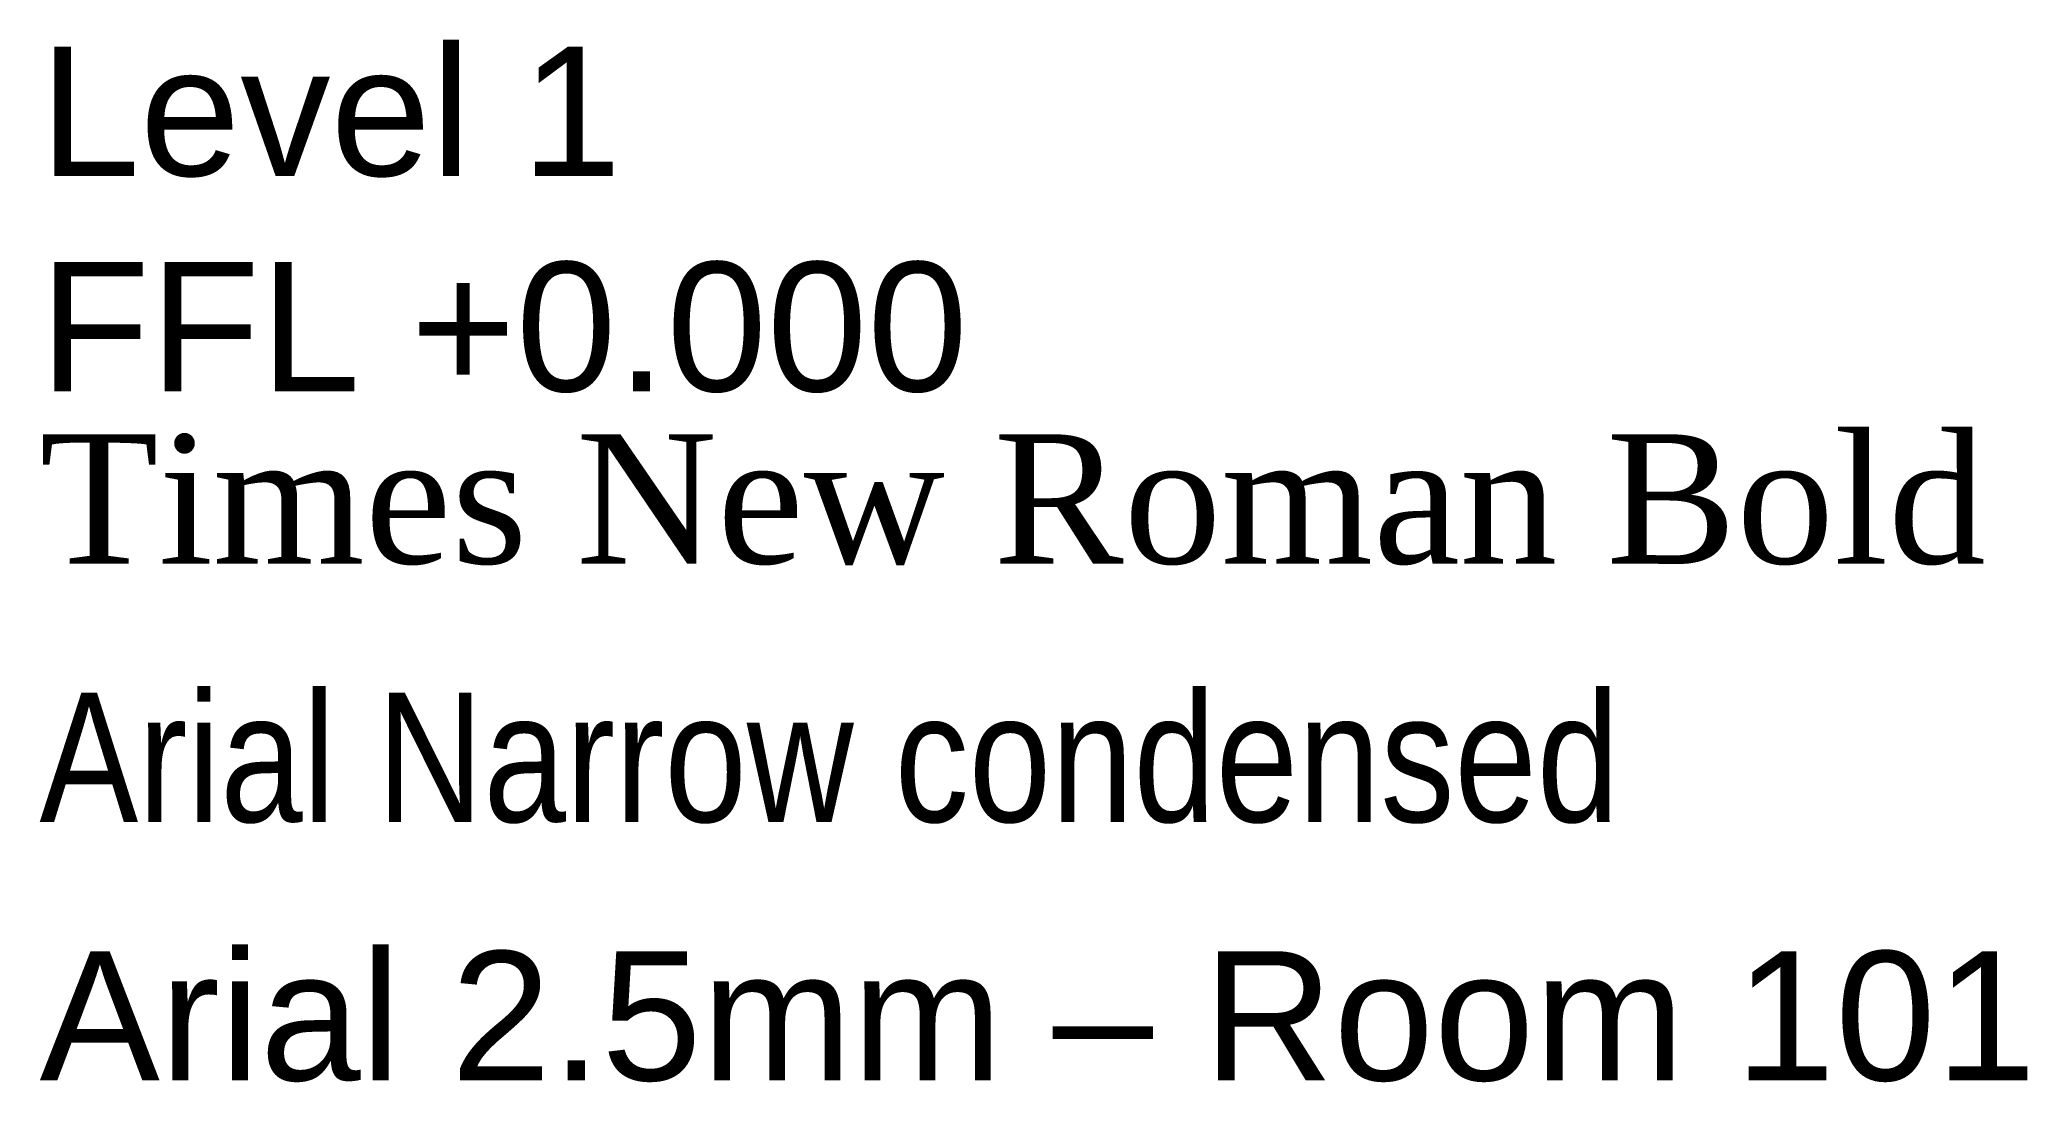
# Model space of a CAD drawing. Header units: millimetres. Extents: x 0 to 38.5, y 0 to 20.1.
import ezdxf

# ---------------------------------------------------------------- set-up
doc = ezdxf.new("R2010")
doc.units = ezdxf.units.MM
doc.styles.add('Arial Narrow', font='ARIALN.TTF')
doc.styles.add('Arial_2.5mm', font='arial.ttf')
doc.styles.add('Times', font='times.ttf')

msp = doc.modelspace()

# ---------------------------------------------------------------- texts
for s, style, p in [('Times New Roman Bold', 'Times', (0, 10)), ('Arial Narrow condensed', 'Arial Narrow', (0, 5)), ('Arial 2.5mm – Room 101', 'Arial_2.5mm', (0, 0))]:
    msp.add_text(s, height=2.5, dxfattribs=dict(style=style)).set_placement(p)
at = {"insert": (0, 20), "char_height": 2.5, "attachment_point": 1, "style": 'Arial_2.5mm'}
msp.add_mtext('Level 1\\PFFL +0.000', dxfattribs=at)

doc.saveas('drawing.dxf')
